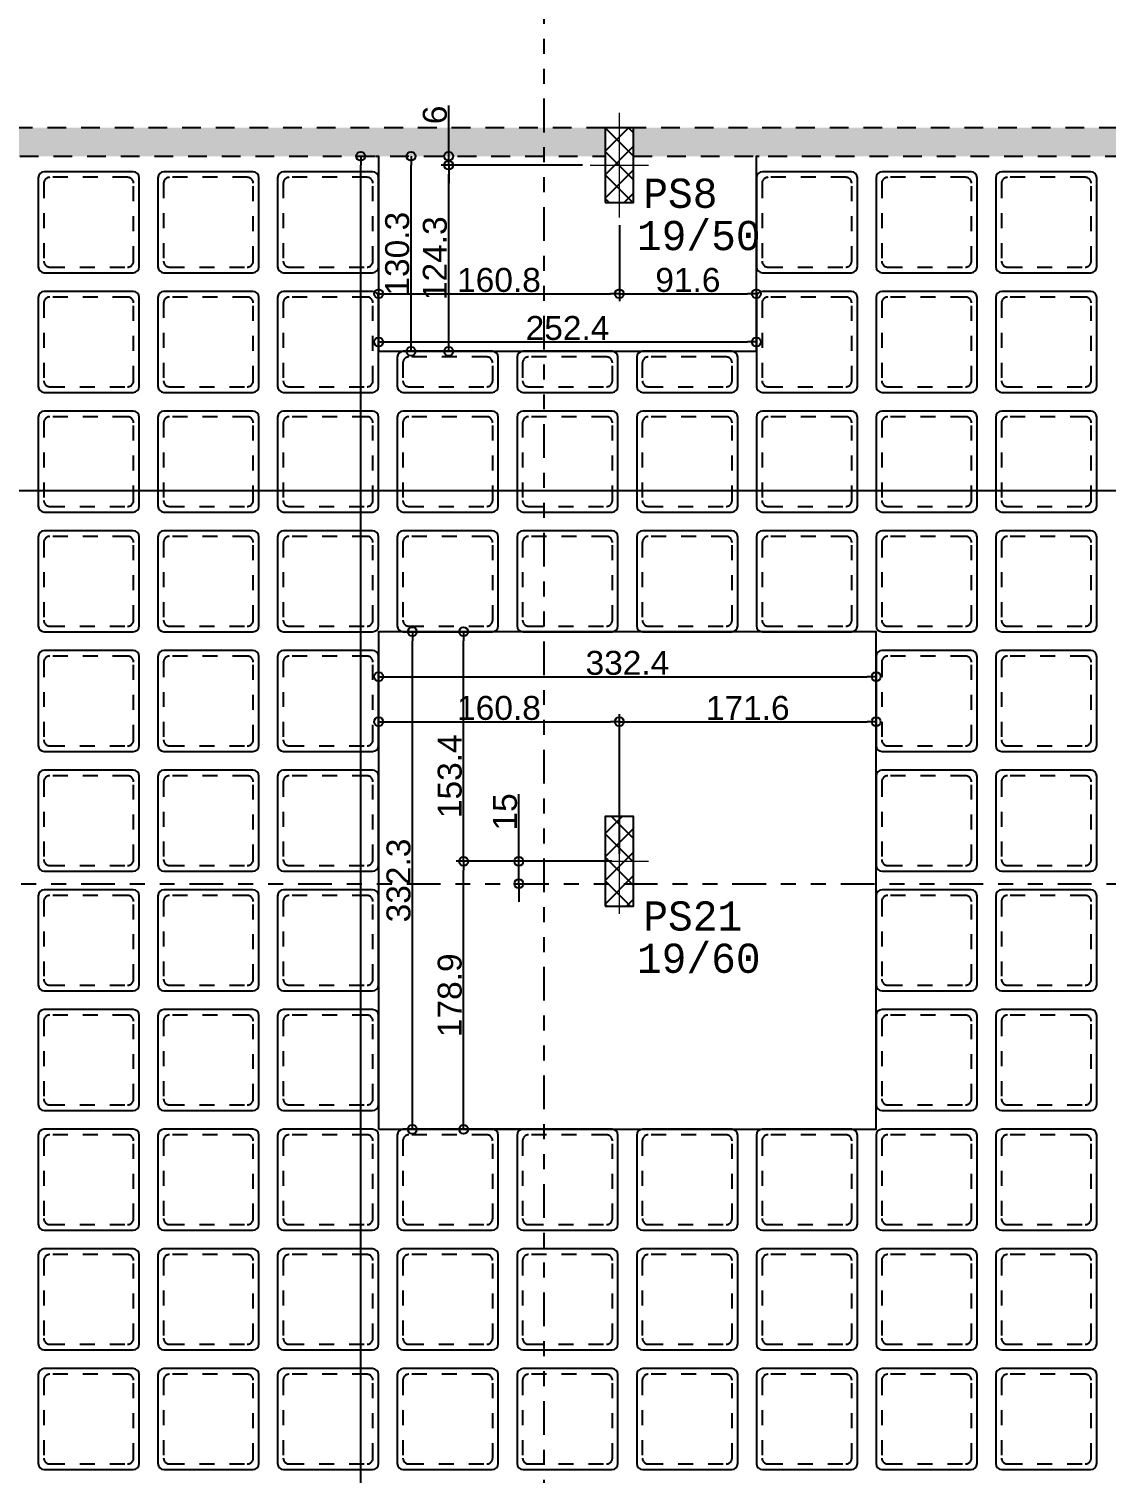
# Model space of a CAD drawing. Header units: millimetres. Extents: x -967 to 563, y -1588 to 506.
# Drawn here: x 73.27 to 80.47, y -235.92 to -226.27 of the extents above; entities that cross this region are included whole.
import ezdxf

# ---------------------------------------------------------------- set-up
doc = ezdxf.new("R2010")
doc.units = ezdxf.units.MM
for name, pattern in [('CYPE_RAYAPUNTOPUNTO', [0.45, 0.225, -0.075, 0, -0.075, 0, -0.075]), ('DASHDOT', [1, 0.5, -0.25, 0, -0.25]), ('ESTILO_TQS_0001', [1, 0.7, -0.3]), ('HIDDEN2', [0.1875, 0.125, -0.0625])]:
    doc.linetypes.add(name, pattern=pattern)
for name, color, linetype in [('1', 5, 'Continuous'), ('12', 4, 'Continuous'), ('208', 13, 'Continuous'), ('251', 5, 'Continuous'), ('252', 153, 'ESTILO_TQS_0001'), ('4', 2, 'Continuous'), ('9', 7, 'Continuous'), ('A_htc_alv', 7, 'Continuous'), ('COTAS', 1, 'Continuous'), ('EIXOS', 8, 'DASHDOT')]:
    doc.layers.add(name, color=color, linetype=linetype)
doc.layers.add('PILAR_EIXOS', color=1, linetype='Continuous', lineweight=0)
doc.styles.add('ARIAL', font='arial.ttf')
doc.styles.add('TQS_LUCIDA_CONSOLE', font='lucon.TTF')
doc.dimstyles.new('AVILLA 100 2', dxfattribs={"dimtxt": 0.16, "dimasz": 0.06, "dimexe": 0.05, "dimexo": 0.05, "dimgap": 0.01, "dimtad": 3, "dimdec": 1, "dimlfac": 100, "dimzin": 9, "dimdsep": 46, "dimtxsty": 'ARIAL', "dimblk": 'ORIGIN', "dimcen": 1.5, "dimclrd": 10, "dimclre": 10, "dimclrt": 7, "dimadec": 0, "dimazin": 0, "dimtfac": 1, "dimtdec": 1, "dimtmove": 0, "dimatfit": 1, "dimfxl": 1, "dimarcsym": 0})
pattern_1 = [(45, (685.15059, -106.08026), (-0.078577241, 0.078577241), []), (135, (685.15059, -106.08026), (-0.078577241, -0.078577241), [])]

# ---------------------------------------------------------------- blocks, each defined once
blk = doc.blocks.new('_VAONER063700637000750007500')
at = {"layer": '251', "color": 8}
for p, q in [((-33.725, 29.725), (-33.725, -29.725)), ((29.725, 33.725), (-29.725, 33.725)), ((33.725, -29.725), (33.725, 29.725)), ((-29.725, -33.725), (29.725, -33.725))]:
    blk.add_line(p, q, dxfattribs=at)
for centre, start, end in [((-29.725, 29.725), 90, 180), ((29.725, 29.725), 0, 90), ((-29.725, -29.725), 180, 270), ((29.725, -29.725), 270, 0)]:
    blk.add_arc(centre, 4, start, end, dxfattribs=at)
at = {"layer": '252', "color": 8}
for p, q in [((25.975, 29.975), (-25.975, 29.975)), ((-29.975, 25.975), (-29.975, -25.975)), ((29.975, -25.975), (29.975, 25.975)), ((-25.975, -29.975), (25.975, -29.975))]:
    blk.add_line(p, q, dxfattribs=at)
for centre, start, end in [((-25.975, 25.975), 90, 180), ((25.975, 25.975), 0, 90), ((-25.975, -25.975), 180, 270), ((25.975, -25.975), 270, 0)]:
    blk.add_arc(centre, 4, start, end, dxfattribs=at)
blk = doc.blocks.new('_VAONER063700237000750007500')
at = {"layer": '251', "color": 8}
for p, q in [((-33.725, 9.725), (-33.725, -9.725)), ((29.725, 13.725), (-29.725, 13.725)), ((33.725, -9.725), (33.725, 9.725)), ((-29.725, -13.725), (29.725, -13.725))]:
    blk.add_line(p, q, dxfattribs=at)
for centre, start, end in [((-29.725, 9.725), 90, 180), ((29.725, 9.725), 0, 90), ((-29.725, -9.725), 180, 270), ((29.725, -9.725), 270, 0)]:
    blk.add_arc(centre, 4, start, end, dxfattribs=at)
at = {"layer": '252', "color": 8}
for p, q in [((25.975, 9.975), (-25.975, 9.975)), ((-29.975, 5.975), (-29.975, -5.975)), ((29.975, -5.975), (29.975, 5.975)), ((-25.975, -9.975), (25.975, -9.975))]:
    blk.add_line(p, q, dxfattribs=at)
for centre, start, end in [((-25.975, 5.975), 90, 180), ((25.975, 5.975), 0, 90), ((-25.975, -5.975), 180, 270), ((25.975, -5.975), 270, 0)]:
    blk.add_arc(centre, 4, start, end, dxfattribs=at)
blk = doc.blocks.new('NERVURADA TÉRREO 1 MODELO 2 (LO) R0')
at = {"layer": '208', "xscale": 0.01, "yscale": 0.01, "zscale": 0.01}
for name, p in [('_VAONER063700637000750007500', (745.845, -740.7305)), ('_VAONER063700637000750007500', (746.6445, -740.7305)), ('_VAONER063700637000750007500', (747.444, -740.7305)), ('_VAONER063700637000750007500', (750.642, -740.7305)), ('_VAONER063700637000750007500', (751.4415, -740.7305)), ('_VAONER063700637000750007500', (752.241, -740.7305)), ('_VAONER063700637000750007500', (745.845, -741.53)), ('_VAONER063700637000750007500', (746.6445, -741.53)), ('_VAONER063700637000750007500', (747.444, -741.53)), ('_VAONER063700637000750007500', (750.642, -741.53)), ('_VAONER063700637000750007500', (751.4415, -741.53)), ('_VAONER063700637000750007500', (752.241, -741.53)), ('_VAONER063700237000750007500', (748.2435, -741.73)), ('_VAONER063700237000750007500', (749.043, -741.73)), ('_VAONER063700237000750007500', (749.8425, -741.73)), ('_VAONER063700637000750007500', (745.845, -742.3295)), ('_VAONER063700637000750007500', (746.6445, -742.3295)), ('_VAONER063700637000750007500', (747.444, -742.3295)), ('_VAONER063700637000750007500', (748.2435, -742.3295)), ('_VAONER063700637000750007500', (749.043, -742.3295)), ('_VAONER063700637000750007500', (749.8425, -742.3295)), ('_VAONER063700637000750007500', (750.642, -742.3295)), ('_VAONER063700637000750007500', (751.4415, -742.3295)), ('_VAONER063700637000750007500', (752.241, -742.3295)), ('_VAONER063700637000750007500', (745.845, -743.129)), ('_VAONER063700637000750007500', (746.6445, -743.129)), ('_VAONER063700637000750007500', (747.444, -743.129)), ('_VAONER063700637000750007500', (748.2435, -743.129)), ('_VAONER063700637000750007500', (749.043, -743.129)), ('_VAONER063700637000750007500', (749.8425, -743.129)), ('_VAONER063700637000750007500', (750.642, -743.129)), ('_VAONER063700637000750007500', (751.4415, -743.129)), ('_VAONER063700637000750007500', (752.241, -743.129)), ('_VAONER063700637000750007500', (745.845, -743.9285)), ('_VAONER063700637000750007500', (746.6445, -743.9285)), ('_VAONER063700637000750007500', (747.444, -743.9285)), ('_VAONER063700637000750007500', (751.4415, -743.9285)), ('_VAONER063700637000750007500', (752.241, -743.9285)), ('_VAONER063700637000750007500', (745.845, -744.728)), ('_VAONER063700637000750007500', (746.6445, -744.728)), ('_VAONER063700637000750007500', (747.444, -744.728)), ('_VAONER063700637000750007500', (751.4415, -744.728)), ('_VAONER063700637000750007500', (752.241, -744.728)), ('_VAONER063700637000750007500', (745.845, -745.5275)), ('_VAONER063700637000750007500', (746.6445, -745.5275)), ('_VAONER063700637000750007500', (747.444, -745.5275)), ('_VAONER063700637000750007500', (751.4415, -745.5275)), ('_VAONER063700637000750007500', (752.241, -745.5275)), ('_VAONER063700637000750007500', (745.845, -746.327)), ('_VAONER063700637000750007500', (746.6445, -746.327)), ('_VAONER063700637000750007500', (747.444, -746.327)), ('_VAONER063700637000750007500', (751.4415, -746.327)), ('_VAONER063700637000750007500', (752.241, -746.327)), ('_VAONER063700637000750007500', (745.845, -747.1265)), ('_VAONER063700637000750007500', (746.6445, -747.1265)), ('_VAONER063700637000750007500', (747.444, -747.1265)), ('_VAONER063700637000750007500', (748.2435, -747.1265)), ('_VAONER063700637000750007500', (749.043, -747.1265)), ('_VAONER063700637000750007500', (749.8425, -747.1265)), ('_VAONER063700637000750007500', (750.642, -747.1265)), ('_VAONER063700637000750007500', (751.4415, -747.1265)), ('_VAONER063700637000750007500', (752.241, -747.1265)), ('_VAONER063700637000750007500', (745.845, -747.926)), ('_VAONER063700637000750007500', (746.6445, -747.926)), ('_VAONER063700637000750007500', (747.444, -747.926)), ('_VAONER063700637000750007500', (748.2435, -747.926)), ('_VAONER063700637000750007500', (749.043, -747.926)), ('_VAONER063700637000750007500', (749.8425, -747.926)), ('_VAONER063700637000750007500', (750.642, -747.926)), ('_VAONER063700637000750007500', (751.4415, -747.926)), ('_VAONER063700637000750007500', (752.241, -747.926)), ('_VAONER063700637000750007500', (745.845, -748.7255)), ('_VAONER063700637000750007500', (746.6445, -748.7255)), ('_VAONER063700637000750007500', (747.444, -748.7255)), ('_VAONER063700637000750007500', (748.2435, -748.7255)), ('_VAONER063700637000750007500', (749.043, -748.7255)), ('_VAONER063700637000750007500', (749.8425, -748.7255)), ('_VAONER063700637000750007500', (750.642, -748.7255)), ('_VAONER063700637000750007500', (751.4415, -748.7255)), ('_VAONER063700637000750007500', (752.241, -748.7255))]:
    blk.add_blockref(name, p, dxfattribs=at)
blk = doc.blocks.new('Eixos do pilar')
at = {"layer": 'PILAR_EIXOS'}
for p, q in [((0, -0.5), (0, 0.5)), ((-0.5, 0), (0.5, 0))]:
    blk.add_line(p, q, dxfattribs=at)
blk = doc.blocks.new('EIXOS DE OBRA TERREO1')
at = {"layer": 'EIXOS', "linetype": 'CYPE_RAYAPUNTOPUNTO'}
for p, q in [((748.8842, -130.4804), (748.8842, -190.271)), ((699.3939, -145.1497), (774.5346, -145.1497))]:
    blk.add_line(p, q, dxfattribs=at)
blk = doc.blocks.new('_Origin')
at = {"color": 0, "linetype": 'ByBlock', "lineweight": -2}
blk.add_line((0, 0), (-1, 0), dxfattribs=at)
blk.add_circle((0, 0), 0.5, dxfattribs=at)
blk = doc.blocks.new('*D680')
at = {"layer": 'COTAS', "color": 10, "linetype": 'ByBlock', "lineweight": -2, "transparency": 16777216}
for p, q in [((858.5642, -572.7704), (858.5642, -573.2797)), ((856.9562, -573.0119), (856.9562, -573.2797)), ((857.0162, -573.2297), (858.5042, -573.2297))]:
    blk.add_line(p, q, dxfattribs=at)
at = {"layer": 'Defpoints', "color": 0, "linetype": 'ByBlock', "transparency": 16777216}
for p in [(858.5642, -572.7204), (856.9562, -572.9619), (858.5642, -573.2297)]:
    blk.add_point(p, dxfattribs=at)
at = {"layer": 'COTAS', "color": 10, "linetype": 'ByBlock', "lineweight": -2, "transparency": 16777216, "xscale": 0.06, "yscale": 0.06, "zscale": 0.06, "rotation": 180}
blk.add_blockref('_Origin', (856.9562, -573.2297), dxfattribs=at)
at = {"layer": 'COTAS', "color": 10, "linetype": 'ByBlock', "lineweight": -2, "transparency": 16777216, "xscale": 0.06, "yscale": 0.06, "zscale": 0.06}
blk.add_blockref('_Origin', (858.5642, -573.2297), dxfattribs=at)
at = {"layer": 'COTAS', "color": 7, "linetype": 'ByBlock', "transparency": 16777216, "insert": (857.7602, -573.138), "char_height": 0.16, "attachment_point": 5, "style": 'ARIAL'}
blk.add_mtext('160.8', dxfattribs=at)
blk = doc.blocks.new('*D681')
at = {"layer": 'COTAS', "color": 10, "linetype": 'ByBlock', "lineweight": -2, "transparency": 16777216}
for p, q in [((858.5642, -572.7704), (858.5642, -573.2797)), ((858.6242, -573.2297), (859.4197, -573.2297))]:
    blk.add_line(p, q, dxfattribs=at)
at = {"layer": 'Defpoints', "color": 0, "linetype": 'ByBlock', "transparency": 16777216}
for p in [(858.5642, -572.7204), (859.4797, -573.2297), (859.4797, -573.2297)]:
    blk.add_point(p, dxfattribs=at)
at = {"layer": 'COTAS', "color": 10, "linetype": 'ByBlock', "lineweight": -2, "transparency": 16777216, "xscale": 0.06, "yscale": 0.06, "zscale": 0.06, "rotation": 180}
blk.add_blockref('_Origin', (858.5642, -573.2297), dxfattribs=at)
at = {"layer": 'COTAS', "color": 10, "linetype": 'ByBlock', "lineweight": -2, "transparency": 16777216, "xscale": 0.06, "yscale": 0.06, "zscale": 0.06}
blk.add_blockref('_Origin', (859.4797, -573.2297), dxfattribs=at)
at = {"layer": 'COTAS', "color": 7, "linetype": 'ByBlock', "transparency": 16777216, "insert": (859.022, -573.138), "char_height": 0.16, "attachment_point": 5, "style": 'ARIAL'}
blk.add_mtext('91.6', dxfattribs=at)
blk = doc.blocks.new('*D682')
at = {"layer": 'COTAS', "color": 10, "linetype": 'ByBlock', "lineweight": -2, "transparency": 16777216}
blk.add_line((857.0162, -573.5506), (859.4197, -573.5506), dxfattribs=at)
at = {"layer": 'Defpoints', "color": 0, "linetype": 'ByBlock', "transparency": 16777216}
for p in [(856.9562, -573.5506), (859.4797, -573.5506), (859.4797, -573.5506)]:
    blk.add_point(p, dxfattribs=at)
at = {"layer": 'COTAS', "color": 10, "linetype": 'ByBlock', "lineweight": -2, "transparency": 16777216, "xscale": 0.06, "yscale": 0.06, "zscale": 0.06, "rotation": 180}
blk.add_blockref('_Origin', (856.9562, -573.5506), dxfattribs=at)
at = {"layer": 'COTAS', "color": 10, "linetype": 'ByBlock', "lineweight": -2, "transparency": 16777216, "xscale": 0.06, "yscale": 0.06, "zscale": 0.06}
blk.add_blockref('_Origin', (859.4797, -573.5506), dxfattribs=at)
at = {"layer": 'COTAS', "color": 7, "linetype": 'ByBlock', "transparency": 16777216, "insert": (858.218, -573.4589), "char_height": 0.16, "attachment_point": 5, "style": 'ARIAL'}
blk.add_mtext('252.4', dxfattribs=at)
blk = doc.blocks.new('*D683')
at = {"layer": 'COTAS', "color": 10, "linetype": 'ByBlock', "lineweight": -2, "transparency": 16777216}
for p, q in [((858.3192, -572.3704), (857.3745, -572.3704)), ((857.4245, -573.5534), (857.4245, -572.4304)), ((857.4685, -573.6134), (857.4745, -573.6134))]:
    blk.add_line(p, q, dxfattribs=at)
at = {"layer": 'Defpoints', "color": 0, "linetype": 'ByBlock', "transparency": 16777216}
for p in [(857.4245, -572.3704), (858.3692, -572.3704), (857.4185, -573.6134)]:
    blk.add_point(p, dxfattribs=at)
at = {"layer": 'COTAS', "color": 10, "linetype": 'ByBlock', "lineweight": -2, "transparency": 16777216, "xscale": 0.06, "yscale": 0.06, "zscale": 0.06}
for p, rotation in [((857.4245, -572.3704), 90), ((857.4245, -573.6134), 270)]:
    blk.add_blockref('_Origin', p, dxfattribs=dict(at, rotation=rotation))
at = {"layer": 'COTAS', "color": 7, "linetype": 'ByBlock', "transparency": 16777216, "insert": (857.3328, -572.9919), "char_height": 0.16, "attachment_point": 5, "rotation": 90, "style": 'ARIAL'}
blk.add_mtext('124.3', dxfattribs=at)
blk = doc.blocks.new('*D684')
at = {"layer": 'COTAS', "color": 10, "linetype": 'ByBlock', "lineweight": -2, "transparency": 16777216}
for p, q in [((857.4245, -572.2504), (857.4245, -571.9718)), ((857.4245, -572.3704), (857.4245, -572.3104)), ((858.3192, -572.3704), (857.3745, -572.3704)), ((857.4245, -572.4304), (857.4245, -572.4904))]:
    blk.add_line(p, q, dxfattribs=at)
at = {"layer": 'Defpoints', "color": 0, "linetype": 'ByBlock', "transparency": 16777216}
for p in [(857.4245, -572.3104), (857.4245, -572.3104), (858.3692, -572.3704)]:
    blk.add_point(p, dxfattribs=at)
at = {"layer": 'COTAS', "color": 10, "linetype": 'ByBlock', "lineweight": -2, "transparency": 16777216, "xscale": 0.06, "yscale": 0.06, "zscale": 0.06}
for p, rotation in [((857.4245, -572.3104), 270), ((857.4245, -572.3704), 90)]:
    blk.add_blockref('_Origin', p, dxfattribs=dict(at, rotation=rotation))
at = {"layer": 'COTAS', "color": 7, "linetype": 'ByBlock', "transparency": 16777216, "insert": (857.3328, -572.0346), "char_height": 0.16, "attachment_point": 5, "rotation": 90, "style": 'ARIAL'}
blk.add_mtext('6', dxfattribs=at)
blk = doc.blocks.new('*D685')
at = {"layer": 'COTAS', "color": 10, "linetype": 'ByBlock', "lineweight": -2, "transparency": 16777216}
blk.add_line((857.1728, -573.5534), (857.1728, -572.3704), dxfattribs=at)
at = {"layer": 'Defpoints', "color": 0, "linetype": 'ByBlock', "transparency": 16777216}
for p in [(857.1728, -572.3104), (857.1728, -572.3104), (857.1728, -573.6134)]:
    blk.add_point(p, dxfattribs=at)
at = {"layer": 'COTAS', "color": 10, "linetype": 'ByBlock', "lineweight": -2, "transparency": 16777216, "xscale": 0.06, "yscale": 0.06, "zscale": 0.06}
for p, rotation in [((857.1728, -572.3104), 90), ((857.1728, -573.6134), 270)]:
    blk.add_blockref('_Origin', p, dxfattribs=dict(at, rotation=rotation))
at = {"layer": 'COTAS', "color": 7, "linetype": 'ByBlock', "transparency": 16777216, "insert": (857.0811, -572.9619), "char_height": 0.16, "attachment_point": 5, "rotation": 90, "style": 'ARIAL'}
blk.add_mtext('130.3', dxfattribs=at)
blk = doc.blocks.new('*D436')
at = {"layer": 'COTAS', "color": 10, "linetype": 'ByBlock', "lineweight": -2, "transparency": 16777216}
for p, q in [((857.0162, -576.0884), (858.5042, -576.0884)), ((858.5642, -576.9704), (858.5642, -576.0384))]:
    blk.add_line(p, q, dxfattribs=at)
at = {"layer": 'Defpoints', "color": 0, "linetype": 'ByBlock', "transparency": 16777216}
for p in [(856.9562, -576.0884), (858.5642, -576.0884), (858.5642, -577.0204)]:
    blk.add_point(p, dxfattribs=at)
at = {"layer": 'COTAS', "color": 10, "linetype": 'ByBlock', "lineweight": -2, "transparency": 16777216, "xscale": 0.06, "yscale": 0.06, "zscale": 0.06, "rotation": 180}
blk.add_blockref('_Origin', (856.9562, -576.0884), dxfattribs=at)
at = {"layer": 'COTAS', "color": 10, "linetype": 'ByBlock', "lineweight": -2, "transparency": 16777216, "xscale": 0.06, "yscale": 0.06, "zscale": 0.06}
blk.add_blockref('_Origin', (858.5642, -576.0884), dxfattribs=at)
at = {"layer": 'COTAS', "color": 7, "linetype": 'ByBlock', "transparency": 16777216, "insert": (857.7602, -575.9967), "char_height": 0.16, "attachment_point": 5, "style": 'ARIAL'}
blk.add_mtext('160.8', dxfattribs=at)
blk = doc.blocks.new('*D437')
at = {"layer": 'COTAS', "color": 10, "linetype": 'ByBlock', "lineweight": -2, "transparency": 16777216}
for p, q in [((858.5642, -576.9704), (858.5642, -576.0384)), ((858.6242, -576.0884), (860.2197, -576.0884))]:
    blk.add_line(p, q, dxfattribs=at)
at = {"layer": 'Defpoints', "color": 0, "linetype": 'ByBlock', "transparency": 16777216}
for p in [(860.2797, -576.0884), (860.2797, -576.0884), (858.5642, -577.0204)]:
    blk.add_point(p, dxfattribs=at)
at = {"layer": 'COTAS', "color": 10, "linetype": 'ByBlock', "lineweight": -2, "transparency": 16777216, "xscale": 0.06, "yscale": 0.06, "zscale": 0.06, "rotation": 180}
blk.add_blockref('_Origin', (858.5642, -576.0884), dxfattribs=at)
at = {"layer": 'COTAS', "color": 10, "linetype": 'ByBlock', "lineweight": -2, "transparency": 16777216, "xscale": 0.06, "yscale": 0.06, "zscale": 0.06}
blk.add_blockref('_Origin', (860.2797, -576.0884), dxfattribs=at)
at = {"layer": 'COTAS', "color": 7, "linetype": 'ByBlock', "transparency": 16777216, "insert": (859.422, -575.9967), "char_height": 0.16, "attachment_point": 5, "style": 'ARIAL'}
blk.add_mtext('171.6', dxfattribs=at)
blk = doc.blocks.new('*D438')
at = {"layer": 'COTAS', "color": 10, "linetype": 'ByBlock', "lineweight": -2, "transparency": 16777216}
blk.add_line((857.0162, -575.7874), (860.2197, -575.7874), dxfattribs=at)
at = {"layer": 'Defpoints', "color": 0, "linetype": 'ByBlock', "transparency": 16777216}
for p in [(856.9562, -575.7874), (860.2797, -575.7874), (860.2797, -575.7874)]:
    blk.add_point(p, dxfattribs=at)
at = {"layer": 'COTAS', "color": 10, "linetype": 'ByBlock', "lineweight": -2, "transparency": 16777216, "xscale": 0.06, "yscale": 0.06, "zscale": 0.06, "rotation": 180}
blk.add_blockref('_Origin', (856.9562, -575.7874), dxfattribs=at)
at = {"layer": 'COTAS', "color": 10, "linetype": 'ByBlock', "lineweight": -2, "transparency": 16777216, "xscale": 0.06, "yscale": 0.06, "zscale": 0.06}
blk.add_blockref('_Origin', (860.2797, -575.7874), dxfattribs=at)
at = {"layer": 'COTAS', "color": 7, "linetype": 'ByBlock', "transparency": 16777216, "insert": (858.618, -575.6956), "char_height": 0.16, "attachment_point": 5, "style": 'ARIAL'}
blk.add_mtext('332.4', dxfattribs=at)
blk = doc.blocks.new('*D439')
at = {"layer": 'COTAS', "color": 10, "linetype": 'ByBlock', "lineweight": -2, "transparency": 16777216}
for p, q in [((858.5142, -577.0204), (857.4738, -577.0204)), ((857.5238, -578.7499), (857.5238, -577.0804)), ((858.0092, -578.8099), (857.4738, -578.8099))]:
    blk.add_line(p, q, dxfattribs=at)
at = {"layer": 'Defpoints', "color": 0, "linetype": 'ByBlock', "transparency": 16777216}
for p in [(857.5238, -577.0204), (858.5642, -577.0204), (858.0592, -578.8099)]:
    blk.add_point(p, dxfattribs=at)
at = {"layer": 'COTAS', "color": 10, "linetype": 'ByBlock', "lineweight": -2, "transparency": 16777216, "xscale": 0.06, "yscale": 0.06, "zscale": 0.06}
for p, rotation in [((857.5238, -577.0204), 90), ((857.5238, -578.8099), 270)]:
    blk.add_blockref('_Origin', p, dxfattribs=dict(at, rotation=rotation))
at = {"layer": 'COTAS', "color": 7, "linetype": 'ByBlock', "transparency": 16777216, "insert": (857.4321, -577.9151), "char_height": 0.16, "attachment_point": 5, "rotation": 90, "style": 'ARIAL'}
blk.add_mtext('178.9', dxfattribs=at)
blk = doc.blocks.new('*D440')
at = {"layer": 'COTAS', "color": 10, "linetype": 'ByBlock', "lineweight": -2, "transparency": 16777216}
for p, q in [((857.5238, -576.9604), (857.5238, -575.5469)), ((858.5142, -577.0204), (857.4738, -577.0204))]:
    blk.add_line(p, q, dxfattribs=at)
at = {"layer": 'Defpoints', "color": 0, "linetype": 'ByBlock', "transparency": 16777216}
for p in [(857.5238, -575.4869), (857.5238, -575.4869), (858.5642, -577.0204)]:
    blk.add_point(p, dxfattribs=at)
at = {"layer": 'COTAS', "color": 10, "linetype": 'ByBlock', "lineweight": -2, "transparency": 16777216, "xscale": 0.06, "yscale": 0.06, "zscale": 0.06}
for p, rotation in [((857.5238, -575.4869), 90), ((857.5238, -577.0204), 270)]:
    blk.add_blockref('_Origin', p, dxfattribs=dict(at, rotation=rotation))
at = {"layer": 'COTAS', "color": 7, "linetype": 'ByBlock', "transparency": 16777216, "insert": (857.4321, -576.4521), "char_height": 0.16, "attachment_point": 5, "rotation": 90, "style": 'ARIAL'}
blk.add_mtext('153.4', dxfattribs=at)
blk = doc.blocks.new('*D441')
at = {"layer": 'COTAS', "color": 10, "linetype": 'ByBlock', "lineweight": -2, "transparency": 16777216}
blk.add_line((857.1817, -578.7499), (857.1817, -575.5469), dxfattribs=at)
at = {"layer": 'Defpoints', "color": 0, "linetype": 'ByBlock', "transparency": 16777216}
for p in [(857.1817, -575.4869), (857.1817, -575.4869), (857.1817, -578.8099)]:
    blk.add_point(p, dxfattribs=at)
at = {"layer": 'COTAS', "color": 10, "linetype": 'ByBlock', "lineweight": -2, "transparency": 16777216, "xscale": 0.06, "yscale": 0.06, "zscale": 0.06}
for p, rotation in [((857.1817, -575.4869), 90), ((857.1817, -578.8099), 270)]:
    blk.add_blockref('_Origin', p, dxfattribs=dict(at, rotation=rotation))
at = {"layer": 'COTAS', "color": 7, "linetype": 'ByBlock', "transparency": 16777216, "insert": (857.09, -577.1484), "char_height": 0.16, "attachment_point": 5, "rotation": 90, "style": 'ARIAL'}
blk.add_mtext('332.3', dxfattribs=at)
blk = doc.blocks.new('*D777')
at = {"layer": 'COTAS', "color": 10, "linetype": 'ByBlock', "lineweight": -2, "transparency": 16777216}
blk.add_line((812.9077, -574.5442), (881.9142, -574.5442), dxfattribs=at)
at = {"layer": 'Defpoints', "color": 0, "linetype": 'ByBlock', "transparency": 16777216}
for p in [(812.8477, -574.5442), (881.9742, -574.5442), (881.9742, -574.5442)]:
    blk.add_point(p, dxfattribs=at)
at = {"layer": 'COTAS', "color": 10, "linetype": 'ByBlock', "lineweight": -2, "transparency": 16777216, "xscale": 0.06, "yscale": 0.06, "zscale": 0.06, "rotation": 180}
blk.add_blockref('_Origin', (812.8477, -574.5442), dxfattribs=at)
at = {"layer": 'COTAS', "color": 10, "linetype": 'ByBlock', "lineweight": -2, "transparency": 16777216, "xscale": 0.06, "yscale": 0.06, "zscale": 0.06}
blk.add_blockref('_Origin', (881.9742, -574.5442), dxfattribs=at)
at = {"layer": 'COTAS', "color": 7, "linetype": 'ByBlock', "transparency": 16777216, "insert": (847.411, -574.4525), "char_height": 0.16, "attachment_point": 5, "style": 'ARIAL'}
blk.add_mtext('6912.7', dxfattribs=at)
blk = doc.blocks.new('*D787')
at = {"layer": 'COTAS', "color": 10, "linetype": 'ByBlock', "lineweight": -2, "transparency": 16777216}
blk.add_line((856.8365, -606.2204), (856.8365, -572.3704), dxfattribs=at)
at = {"layer": 'Defpoints', "color": 0, "linetype": 'ByBlock', "transparency": 16777216}
for p in [(856.8365, -572.3104), (856.8365, -572.3104), (856.8365, -606.2804)]:
    blk.add_point(p, dxfattribs=at)
at = {"layer": 'COTAS', "color": 10, "linetype": 'ByBlock', "lineweight": -2, "transparency": 16777216, "xscale": 0.06, "yscale": 0.06, "zscale": 0.06}
for p, rotation in [((856.8365, -572.3104), 90), ((856.8365, -606.2804), 270)]:
    blk.add_blockref('_Origin', p, dxfattribs=dict(at, rotation=rotation))
at = {"layer": 'COTAS', "color": 7, "linetype": 'ByBlock', "transparency": 16777216, "insert": (856.7447, -589.2954), "char_height": 0.16, "attachment_point": 5, "rotation": 90, "style": 'ARIAL'}
blk.add_mtext('3397', dxfattribs=at)
blk = doc.blocks.new('*D650')
at = {"layer": 'COTAS', "color": 10, "linetype": 'ByBlock', "lineweight": -2, "transparency": 16777216}
for p, q in [((857.8929, -576.9604), (857.8929, -576.5727)), ((858.5143, -577.0204), (857.8429, -577.0204)), ((857.8929, -577.1704), (857.8929, -577.0204)), ((857.8929, -577.2304), (857.8929, -577.2904))]:
    blk.add_line(p, q, dxfattribs=at)
at = {"layer": 'Defpoints', "color": 0, "linetype": 'ByBlock', "transparency": 16777216}
for p in [(858.5643, -577.0204), (857.8929, -577.1704), (857.8929, -577.1704)]:
    blk.add_point(p, dxfattribs=at)
at = {"layer": 'COTAS', "color": 10, "linetype": 'ByBlock', "lineweight": -2, "transparency": 16777216, "xscale": 0.06, "yscale": 0.06, "zscale": 0.06}
for p, rotation in [((857.8929, -577.0204), 270), ((857.8929, -577.1704), 90)]:
    blk.add_blockref('_Origin', p, dxfattribs=dict(at, rotation=rotation))
at = {"layer": 'COTAS', "color": 7, "linetype": 'ByBlock', "transparency": 16777216, "insert": (857.8012, -576.6904), "char_height": 0.16, "attachment_point": 5, "rotation": 90, "style": 'ARIAL'}
blk.add_mtext('15', dxfattribs=at)
blk = doc.blocks.new('COTAS TÉRREO (LO) R0')
at = {"layer": 'COTAS', "linetype": 'ByBlock'}
for base, p1, p2, picture, middle in [((857.4245, -572.3104), (858.3692, -572.3704), (857.4245, -572.3104), '*D684', (857.4245, -572.0346)), ((857.5238254578, -575.4868861131), (858.5642448012, -577.0203861132), (857.5238254578, -575.4868861131), '*D440', (857.5238254578, -576.452146846)), ((857.8929, -577.1704), (858.5643, -577.0204), (857.8929, -577.1704), '*D650', (857.8929, -576.6904))]:
    dim = blk.add_linear_dim(base=base, p1=p1, p2=p2, angle=90, dimstyle='AVILLA 100 2', dxfattribs=at)
    dim.commit()
    dim.dimension.update_dxf_attribs({"geometry": picture, "text_midpoint": middle, "dimtype": 128})
for base, p1, p2, picture, middle in [((856.8365, -572.3104), (856.8365, -606.2804), (856.8365, -572.3104), '*D787', (856.7447, -589.2954)), ((857.1728, -572.3104), (857.1728, -573.6134), (857.1728, -572.3104), '*D685', (857.0811, -572.9619)), ((857.4245, -572.3704), (857.4185, -573.6134), (858.3692, -572.3704), '*D683', (857.3328, -572.9919)), ((857.1817, -575.4869), (857.1817, -578.8099), (857.1817, -575.4869), '*D441', (857.09, -577.1484)), ((857.5238254579, -577.0203861132), (858.0592448012, -578.8098861131), (858.5642448012, -577.0203861132), '*D439', (857.4321337798, -577.9151361132))]:
    dim = blk.add_linear_dim(base=base, p1=p1, p2=p2, angle=90, dimstyle='AVILLA 100 2', dxfattribs=at)
    dim.commit()
    dim.dimension.update_dxf_attribs({"geometry": picture, "text_midpoint": middle})
for base, p1, p2, picture, middle in [((858.5642, -573.2297), (856.9562, -572.9619), (858.5642, -572.7204), '*D680', (857.7602, -573.138)), ((859.479744804, -573.229687094), (858.564244801, -572.720386113), (859.479744804, -573.229687094), '*D681', (859.021994803, -573.137995416)), ((859.4797448043, -573.5506361131), (856.9562448043, -573.5506361131), (859.4797448043, -573.5506361131), '*D682', (858.2179948043, -573.4589444351)), ((881.97424, -574.54418), (812.84766, -574.54418), (881.97424, -574.54418), '*D777', (847.41095, -574.45249)), ((860.2797448043, -575.787383747), (856.9562448043, -575.787383747), (860.2797448043, -575.787383747), '*D438', (858.6179948043, -575.6956374987)), ((858.5642, -576.0884), (856.9562, -576.0884), (858.5642, -577.0204), '*D436', (857.7602, -575.9967)), ((860.279744804, -576.088362456), (858.564244801, -577.020386113), (860.279744804, -576.088362456), '*D437', (859.421994803, -575.996670778))]:
    dim = blk.add_linear_dim(base=base, p1=p1, p2=p2, dimstyle='AVILLA 100 2', dxfattribs=at)
    dim.commit()
    dim.dimension.update_dxf_attribs({"geometry": picture, "text_midpoint": middle})

msp = doc.modelspace()

# ---------------------------------------------------------------- hatches: boundary and pattern name
at = {"linetype": 'ByBlock'}
h = msp.add_hatch(dxfattribs=at)
h.set_pattern_fill('ANSI37', color=4, scale=0.035)
h.set_pattern_definition(pattern_1)
h.paths.add_polyline_path([(77.1207, -227.4321), (77.3107, -227.4321), (77.3107, -226.9321), (77.1207, -226.9321)])
h = msp.add_hatch(dxfattribs=at)
h.set_pattern_fill('ANSI37', color=4, scale=0.035)
h.set_pattern_definition(pattern_1)
h.paths.add_polyline_path([(77.1207, -232.1321), (77.3107, -232.1321), (77.3107, -231.5321), (77.1207, -231.5321)])
at = {"layer": 'A_htc_alv', "linetype": 'ByBlock', "true_color": 0x93278f}
h = msp.add_hatch(color=217, dxfattribs=at)
h.dxf.hatch_style = 1
h.paths.add_polyline_path([(77.1207, -226.9321), (69.6107, -226.9321), (69.6107, -227.1221), (77.1207, -227.1221)])
h = msp.add_hatch(color=217, dxfattribs=at)
h.dxf.hatch_style = 1
h.paths.add_polyline_path([(84.8207, -226.9321), (77.3107, -226.9321), (77.3107, -227.1221), (84.8207, -227.1221)])

# ---------------------------------------------------------------- linework, layer by layer
at = {"layer": '1', "linetype": 'HIDDEN2'}
for points in [[(77.1207, -226.9321), (69.6107, -226.9321)], [(84.8207, -226.9321), (77.3107, -226.9321)], [(69.6107, -227.1221), (77.1207, -227.1221)], [(77.3107, -227.1221), (84.8207, -227.1221)]]:
    msp.add_lwpolyline(points, dxfattribs=at)
at = {"layer": '1'}
for points in [[(75.589, -227.1221), (75.6077, -227.1221), (75.6077, -228.4251)], [(75.6077, -228.4251), (78.1312, -228.4251), (78.1312, -227.1221), (78.15, -227.1221)], [(75.6077, -233.6216), (78.9307, -233.6216), (78.9307, -230.2986), (75.6077, -230.2986), (75.6077, -233.6216)]]:
    msp.add_lwpolyline(points, dxfattribs=at)
at = {"layer": '4'}
for points in [[(77.1207, -227.4321), (77.3107, -227.4321), (77.3107, -226.9321), (77.1207, -226.9321), (77.1207, -227.4321)], [(77.1207, -232.1321), (77.3107, -232.1321), (77.3107, -231.5321), (77.1207, -231.5321), (77.1207, -232.1321)]]:
    msp.add_lwpolyline(points, dxfattribs=at)

# ---------------------------------------------------------------- block references
at = {"color": 9, "linetype": 'ByBlock'}
msp.add_blockref('EIXOS DE OBRA TERREO1', (-672.1735, -86.8324), dxfattribs=at)
at = {"layer": 'COTAS', "color": 6, "linetype": 'ByBlock'}
msp.add_blockref('COTAS TÉRREO (LO) R0', (-781.3485, 345.1883), dxfattribs=at)
at = {"layer": 'COTAS', "color": 40, "linetype": 'ByBlock', "true_color": 0xf8d731}
msp.add_blockref('NERVURADA TÉRREO 1 MODELO 2 (LO) R0', (-672.1735, 513.1676), dxfattribs=at)
at = {"layer": 'PILAR_EIXOS', "xscale": 0.39, "yscale": 0.7}
for p in [(77.2157, -227.1821), (77.2157, -231.8321)]:
    msp.add_blockref('Eixos do pilar', p, dxfattribs=at)

# ---------------------------------------------------------------- texts
at = {"layer": '12', "linetype": 'Continuous', "style": 'TQS_LUCIDA_CONSOLE'}
for s, p in [('19/50', (77.3332, -227.7495)), ('19/60', (77.3332, -232.577))]:
    msp.add_text(s, height=0.195, dxfattribs=at).set_placement(p)
at = {"layer": '9', "linetype": 'Continuous', "style": 'TQS_LUCIDA_CONSOLE'}
for s, p in [('PS8', (77.3757, -227.4672)), ('PS21', (77.3757, -232.2946))]:
    msp.add_text(s, height=0.195, dxfattribs=at).set_placement(p)

doc.saveas('drawing.dxf')
